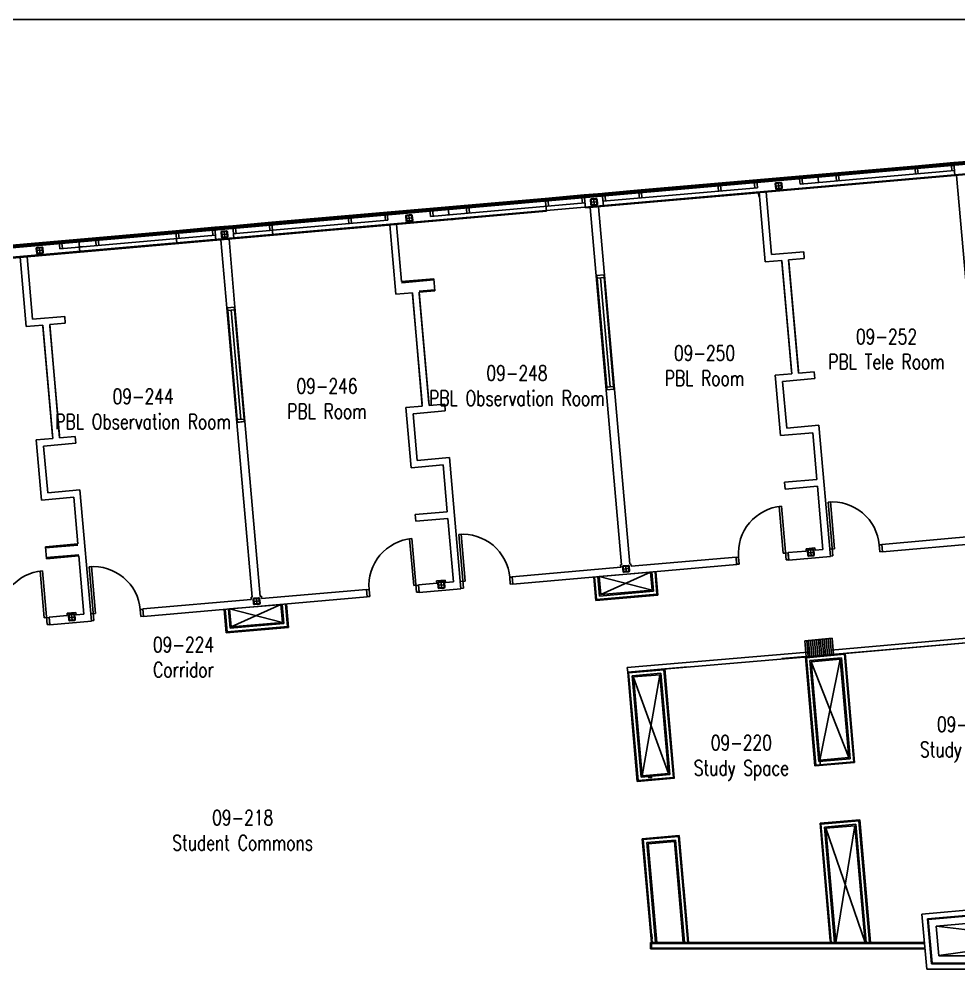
# Model space of a CAD drawing. Extents: x 11182 to 734459, y -1391328 to 152085.
# Drawn here: x 235009 to 253243, y -929075 to -910295 of the extents above; entities that cross this region are included whole.
import ezdxf
from ezdxf.enums import TextEntityAlignment as Align

# ---------------------------------------------------------------- set-up
doc = ezdxf.new("R2010")
doc.units = 0
doc.header["$LTSCALE"] = 500
doc.header["$MEASUREMENT"] = 0
doc.layers.add('0_Defpoints', color=106, linetype='CONTINUOUS', plot=False)
for name, color, linetype in [('0_room_data', 7, 'CONTINUOUS'), ('1_Wall_Exist', 251, 'CONTINUOUS'), ('3_Text', 7, 'CONTINUOUS')]:
    doc.layers.add(name, color=color, linetype=linetype)
doc.styles.add('1_200', font='simplex.shx', dxfattribs={"width": 0.75, "height": 460})

# ---------------------------------------------------------------- blocks, each defined once
blk = doc.blocks.new('room_data')
at = {"layer": '3_Text', "style": '1_200', "width": 0.75}
for tag, p in [('ROOMNUM', (0, 0)), ('ROOMUSE', (0, -575))]:
    blk.add_attdef(tag, text='', height=345, dxfattribs=at).set_placement(p, align=Align.MIDDLE_CENTER)

msp = doc.modelspace()

# ---------------------------------------------------------------- linework, layer by layer
at = {"layer": '0_Defpoints'}
msp.add_lwpolyline([(185465, -910295), (270490, -910295), (270490, -964525), (185465, -964525)], close=True, dxfattribs=at)
at = {"layer": '1_Wall_Exist'}
for p, q in [((260694, -912436), (228720, -915234)), ((260676, -912457), (228722, -915253)), ((260665, -912471), (228723, -915266)), ((258290, -912863), (230919, -915258)), ((245998, -913955), (258275, -912881)), ((253149, -913077), (252392, -913144)), ((253101, -913101), (253099, -913082)), ((253497, -913047), (253149, -913077)), ((253149, -913077), (253171, -913327)), ((253149, -913077), (253150, -913096)), ((252392, -913144), (247082, -913608)), ((253162, -913231), (250164, -913493)), ((252392, -913144), (252393, -913163)), ((252393, -913163), (252443, -913158)), ((252396, -913196), (252446, -913191)), ((252405, -913297), (252396, -913196)), ((252415, -913194), (252412, -913161)), ((252428, -913193), (252415, -913194)), ((252425, -913160), (252428, -913193)), ((252431, -913164), (253113, -913104)), ((252431, -913164), (252432, -913170)), ((252432, -913170), (253114, -913111)), ((252433, -913183), (253115, -913123)), ((252433, -913170), (252434, -913183)), ((252433, -913183), (252434, -913189)), ((252434, -913189), (253116, -913130)), ((252443, -913158), (252442, -913139)), ((252446, -913191), (252455, -913293)), ((253150, -913096), (253101, -913101)), ((253153, -913130), (253104, -913134)), ((253104, -913134), (253112, -913235)), ((253113, -913104), (253114, -913111)), ((253113, -913111), (253114, -913123)), ((253115, -913123), (253116, -913130)), ((253132, -913098), (253119, -913099)), ((253119, -913099), (253122, -913132)), ((253135, -913131), (253132, -913098)), ((249274, -913416), (249287, -913570)), ((249323, -913412), (249337, -913565)), ((249700, -913468), (249789, -913460)), ((250150, -913340), (250164, -913493)), ((250200, -913335), (250214, -913489)), ((250521, -913460), (250508, -913310)), ((250858, -913278), (250871, -913431)), ((250907, -913273), (250921, -913427)), ((253816, -920308), (253204, -913325)), ((249337, -913565), (246338, -913828)), ((246364, -913695), (247046, -913635)), ((246365, -913701), (247047, -913641)), ((246375, -913670), (247082, -913608)), ((247034, -913632), (247032, -913613)), ((247084, -913627), (247034, -913632)), ((247046, -913635), (247047, -913642)), ((247046, -913642), (247047, -913654)), ((247052, -913630), (247055, -913663)), ((247068, -913662), (247065, -913629)), ((247082, -913608), (247084, -913627)), ((248566, -913478), (248580, -913632)), ((248616, -913474), (248630, -913627)), ((249691, -913577), (249683, -913488)), ((249703, -913576), (249696, -913487)), ((249699, -913531), (249801, -913523)), ((249701, -913480), (249790, -913472)), ((249799, -913574), (249710, -913581)), ((249800, -913586), (249711, -913594)), ((249746, -913476), (249754, -913578)), ((249797, -913478), (249805, -913567)), ((249809, -913477), (249817, -913566)), ((245219, -913771), (239909, -914236)), ((245976, -913705), (245219, -913771)), ((245219, -913771), (245241, -914021)), ((245221, -913790), (245271, -913786)), ((245224, -913823), (245273, -913819)), ((245239, -913788), (245252, -913787)), ((245242, -913822), (245239, -913788)), ((245255, -913821), (245242, -913822)), ((245252, -913787), (245255, -913821)), ((245259, -913792), (245941, -913732)), ((245259, -913798), (245941, -913738)), ((245259, -913792), (245259, -913798)), ((245260, -913811), (245942, -913751)), ((245260, -913798), (245261, -913810)), ((245260, -913811), (245261, -913817)), ((245261, -913817), (245943, -913757)), ((245271, -913786), (245269, -913767)), ((245273, -913819), (245282, -913920)), ((245928, -913728), (245926, -913709)), ((245978, -913724), (245928, -913728)), ((245981, -913757), (245931, -913761)), ((245931, -913761), (245940, -913863)), ((245940, -913738), (245941, -913751)), ((245941, -913732), (245941, -913738)), ((245942, -913751), (245943, -913757)), ((245947, -913727), (245950, -913760)), ((245962, -913759), (245959, -913726)), ((246325, -913674), (245976, -913705)), ((245976, -913705), (245998, -913955)), ((246104, -913891), (246097, -913802)), ((246117, -913889), (246109, -913801)), ((246114, -913781), (246203, -913774)), ((246115, -913794), (246204, -913786)), ((246159, -913790), (246168, -913891)), ((246210, -913792), (246218, -913881)), ((246223, -913791), (246231, -913879)), ((246375, -913670), (246325, -913674)), ((246325, -913674), (246347, -913924)), ((246327, -913693), (246376, -913689)), ((246329, -913727), (246379, -913722)), ((246348, -913725), (246345, -913692)), ((246358, -913691), (246361, -913724)), ((246365, -913695), (246365, -913701)), ((246366, -913714), (247048, -913654)), ((246366, -913701), (246367, -913714)), ((246366, -913714), (246367, -913720)), ((246367, -913720), (247049, -913660)), ((246376, -913689), (246375, -913670)), ((246379, -913722), (246388, -913823)), ((247087, -913660), (247037, -913665)), ((247037, -913665), (247046, -913766)), ((247048, -913654), (247049, -913660)), ((247055, -913663), (247068, -913662)), ((247095, -913762), (247087, -913660)), ((247104, -913858), (249355, -913662)), ((249362, -913736), (249355, -913662)), ((249372, -913660), (249489, -915005)), ((249504, -913648), (249610, -914860)), ((231653, -915210), (245241, -914021)), ((242978, -913967), (242991, -914121)), ((245990, -913858), (242991, -914121)), ((243027, -913963), (243041, -914116)), ((245241, -914021), (243029, -914215)), ((243348, -914087), (243335, -913938)), ((243685, -913905), (243698, -914059)), ((243735, -913901), (243748, -914054)), ((246093, -913947), (246700, -920885)), ((246113, -913845), (246214, -913836)), ((246212, -913887), (246124, -913895)), ((246214, -913900), (246125, -913908)), ((246252, -913933), (246859, -920871)), ((239923, -914389), (242164, -914193)), ((241394, -914106), (241407, -914259)), ((241444, -914101), (241457, -914255)), ((242101, -914044), (242114, -914197)), ((242151, -914040), (242164, -914193)), ((242518, -914204), (242510, -914116)), ((242531, -914203), (242523, -914115)), ((242527, -914159), (242628, -914150)), ((242528, -914095), (242616, -914087)), ((242529, -914108), (242617, -914100)), ((242626, -914201), (242538, -914209)), ((242573, -914104), (242582, -914205)), ((242624, -914106), (242632, -914194)), ((242637, -914105), (242645, -914193)), ((243318, -914090), (243423, -914081)), ((243327, -914189), (243432, -914180)), ((238046, -914399), (232737, -914863)), ((238804, -914332), (238046, -914399)), ((238046, -914399), (238068, -914649)), ((238086, -914419), (238768, -914359)), ((238087, -914425), (238769, -914366)), ((238088, -914438), (238770, -914378)), ((238088, -914444), (238770, -914385)), ((238098, -914413), (238096, -914394)), ((238755, -914356), (238754, -914337)), ((238805, -914351), (238755, -914356)), ((238808, -914385), (238758, -914389)), ((238758, -914389), (238767, -914490)), ((238768, -914359), (238769, -914366)), ((238768, -914366), (238769, -914378)), ((238770, -914378), (238770, -914385)), ((238787, -914353), (238774, -914354)), ((238774, -914354), (238777, -914387)), ((238777, -914387), (238790, -914386)), ((238790, -914386), (238787, -914353)), ((239152, -914302), (238804, -914332)), ((238804, -914332), (238825, -914582)), ((239909, -914236), (239152, -914302)), ((239152, -914302), (239174, -914552)), ((239154, -914321), (239204, -914317)), ((239157, -914354), (239207, -914350)), ((239175, -914352), (239173, -914319)), ((239185, -914318), (239188, -914351)), ((239192, -914322), (239874, -914263)), ((239192, -914329), (239874, -914269)), ((239192, -914322), (239192, -914329)), ((239193, -914329), (239195, -914341)), ((239194, -914341), (239876, -914282)), ((239194, -914348), (239876, -914288)), ((239194, -914341), (239194, -914348)), ((239204, -914317), (239202, -914298)), ((239207, -914350), (239215, -914451)), ((239215, -914451), (239873, -914393)), ((239861, -914259), (239860, -914240)), ((239911, -914255), (239861, -914259)), ((239914, -914288), (239864, -914292)), ((239864, -914292), (239873, -914393)), ((239873, -914269), (239875, -914282)), ((239873, -914393), (239923, -914389)), ((239874, -914263), (239874, -914269)), ((239876, -914282), (239876, -914288)), ((239880, -914257), (239883, -914291)), ((239895, -914289), (239892, -914256)), ((239909, -914236), (239931, -914486)), ((242173, -914290), (239931, -914486)), ((242199, -914287), (242317, -915632)), ((242332, -914276), (242429, -915387)), ((242627, -914214), (242539, -914222)), ((238817, -914486), (235794, -914750)), ((236184, -914814), (236163, -914565)), ((236488, -914535), (236501, -914688)), ((236537, -914531), (236551, -914684)), ((238048, -914418), (238098, -914413)), ((238051, -914451), (238101, -914446)), ((238070, -914449), (238067, -914416)), ((238079, -914415), (238082, -914448)), ((238086, -914419), (238087, -914425)), ((238088, -914425), (238089, -914438)), ((238088, -914438), (238088, -914444)), ((238101, -914446), (238110, -914548)), ((238921, -914574), (239037, -915898)), ((238932, -914518), (238924, -914429)), ((238945, -914517), (238937, -914428)), ((238941, -914409), (239030, -914401)), ((238941, -914473), (239042, -914464)), ((238943, -914421), (239031, -914414)), ((239040, -914515), (238951, -914523)), ((239041, -914528), (238952, -914535)), ((238987, -914418), (238996, -914519)), ((239038, -914419), (239046, -914508)), ((239051, -914418), (239058, -914507)), ((239079, -914560), (239195, -915884)), ((239215, -914451), (239166, -914455)), ((235346, -914832), (235338, -914743)), ((235358, -914831), (235350, -914742)), ((235355, -914723), (235444, -914715)), ((235356, -914735), (235445, -914727)), ((235401, -914731), (235409, -914833)), ((235452, -914733), (235459, -914822)), ((235464, -914732), (235472, -914821)), ((235780, -914597), (235794, -914750)), ((235830, -914593), (235844, -914746)), ((235847, -914843), (238068, -914648)), ((236145, -914717), (236250, -914708)), ((235027, -914915), (235144, -916259)), ((235159, -914903), (235265, -916115)), ((235354, -914786), (235456, -914777)), ((235454, -914829), (235365, -914836)), ((235455, -914841), (235366, -914849)), ((250235, -914806), (249610, -914860)), ((250246, -914938), (249943, -914965)), ((250235, -914806), (250246, -914938)), ((249810, -914976), (249489, -915005)), ((250002, -917175), (249810, -914976)), ((249998, -917128), (249813, -915006)), ((250135, -917163), (249943, -914965)), ((250131, -917117), (249945, -914995)), ((243054, -915333), (242429, -915387)), ((243054, -915333), (243074, -915566)), ((246367, -915257), (246209, -915271)), ((246222, -915270), (246355, -915258)), ((246226, -915320), (246222, -915270)), ((246359, -915309), (246226, -915320)), ((246226, -915320), (246412, -917437)), ((246293, -915314), (246478, -917431)), ((246355, -915258), (246359, -915309)), ((246544, -917425), (246359, -915309)), ((243055, -915349), (242430, -915403)), ((243055, -915355), (242431, -915409)), ((242638, -915604), (242317, -915632)), ((242830, -917803), (242638, -915604)), ((242826, -917756), (242640, -915634)), ((243072, -915544), (242768, -915570)), ((243073, -915550), (242769, -915576)), ((243074, -915566), (242770, -915592)), ((242962, -917791), (242770, -915592)), ((242958, -917744), (242772, -915622)), ((239195, -915884), (239037, -915898)), ((239037, -915898), (239231, -918119)), ((239050, -915897), (239182, -915886)), ((239054, -915948), (239050, -915897)), ((239182, -915886), (239186, -915936)), ((239195, -915884), (239389, -918105)), ((235890, -916061), (235265, -916115)), ((235890, -916061), (235901, -916193)), ((239186, -915936), (239054, -915948)), ((239054, -915948), (239239, -918067)), ((239120, -915942), (239306, -918062)), ((239372, -918056), (239186, -915936)), ((235465, -916231), (235144, -916259)), ((235657, -918430), (235465, -916231)), ((235653, -918383), (235468, -916261)), ((235901, -916193), (235598, -916220)), ((235790, -918418), (235598, -916220)), ((235786, -918372), (235600, -916250)), ((249682, -917203), (250002, -917175)), ((249682, -917203), (249784, -918375)), ((250135, -917163), (250439, -917137)), ((250439, -917137), (250450, -917269)), ((249693, -917336), (249693, -917336)), ((249826, -917324), (250450, -917269)), ((249826, -917324), (249905, -918231)), ((246562, -917475), (246403, -917489)), ((246544, -917425), (246412, -917437)), ((246412, -917437), (246416, -917488)), ((246416, -917488), (246549, -917476)), ((246549, -917476), (246544, -917425)), ((242962, -917791), (243266, -917764)), ((243266, -917764), (243278, -917897)), ((242509, -917831), (242830, -917803)), ((242509, -917831), (242612, -919002)), ((242653, -917952), (243278, -917897)), ((242653, -917952), (242733, -918858)), ((239389, -918105), (239231, -918119)), ((239231, -918119), (239528, -921513)), ((239372, -918056), (239239, -918067)), ((239239, -918067), (239244, -918118)), ((239244, -918118), (239376, -918106)), ((239376, -918106), (239372, -918056)), ((239389, -918105), (239686, -921499)), ((249784, -918375), (250409, -918320)), ((249905, -918231), (250530, -918176)), ((250409, -918320), (250488, -919227)), ((250530, -918176), (250753, -920722)), ((235337, -918458), (235657, -918430)), ((235337, -918458), (235439, -919630)), ((235481, -918579), (236105, -918524)), ((235790, -918418), (236094, -918392)), ((236094, -918392), (236105, -918524)), ((235481, -918579), (235560, -919486)), ((242733, -918858), (243357, -918803)), ((243357, -918803), (243580, -921350)), ((242612, -919002), (243236, -918947)), ((243236, -918947), (243316, -919854)), ((250488, -919227), (249864, -919281)), ((249864, -919281), (249875, -919414)), ((235560, -919486), (236185, -919431)), ((236185, -919431), (236407, -921977)), ((250500, -919359), (249875, -919414)), ((250500, -919359), (250607, -920588)), ((235439, -919630), (236064, -919575)), ((236064, -919575), (236143, -920481)), ((249758, -919752), (249802, -919748)), ((249837, -920662), (249758, -919752)), ((249802, -919748), (249894, -920791)), ((250755, -919665), (250710, -919669)), ((250710, -919669), (250802, -920712)), ((250835, -920575), (250755, -919665)), ((243316, -919854), (242691, -919909)), ((242691, -919909), (242703, -920041)), ((243327, -919986), (242703, -920041)), ((243327, -919986), (243435, -921216)), ((242585, -920379), (242630, -920375)), ((242665, -921290), (242585, -920379)), ((242630, -920375), (242721, -921418)), ((243583, -920292), (243538, -920296)), ((243538, -920296), (243629, -921339)), ((243662, -921203), (243583, -920292)), ((251750, -920488), (253868, -920303)), ((251762, -920634), (256107, -920254)), ((236143, -920481), (235519, -920536)), ((235519, -920536), (235539, -920768)), ((236145, -920497), (235520, -920552)), ((236145, -920503), (235520, -920558)), ((250451, -920557), (250281, -920572)), ((250285, -920617), (250281, -920572)), ((250323, -920590), (250412, -920582)), ((250325, -920603), (250413, -920595)), ((250455, -920602), (250451, -920557)), ((250455, -920602), (250607, -920588)), ((250740, -920583), (250835, -920575)), ((250752, -920716), (250740, -920583)), ((251701, -920500), (251750, -920495)), ((251712, -920632), (251701, -920500)), ((251763, -920634), (251750, -920488)), ((251750, -920495), (251762, -920628)), ((236162, -920692), (235537, -920746)), ((236162, -920698), (235537, -920752)), ((236163, -920714), (235539, -920768)), ((236163, -920714), (236262, -921843)), ((246885, -920914), (248921, -920736)), ((248921, -920736), (248934, -920881)), ((248972, -920738), (248922, -920743)), ((248922, -920743), (248933, -920875)), ((248983, -920871), (248972, -920738)), ((249882, -920658), (249837, -920662)), ((249932, -920654), (249882, -920658)), ((249932, -920648), (250285, -920617)), ((249932, -920648), (249945, -920793)), ((249943, -920787), (249932, -920654)), ((250753, -920722), (249945, -920793)), ((250314, -920699), (250306, -920611)), ((250326, -920698), (250319, -920610)), ((250323, -920654), (250424, -920645)), ((250422, -920696), (250333, -920704)), ((250423, -920709), (250334, -920717)), ((250369, -920599), (250378, -920700)), ((250420, -920601), (250428, -920689)), ((250433, -920600), (250440, -920688)), ((250802, -920712), (250752, -920716)), ((251762, -920628), (251712, -920632)), ((236410, -920920), (236365, -920923)), ((236365, -920923), (236456, -921966)), ((236490, -921830), (236410, -920920)), ((244577, -921116), (246682, -920932)), ((244590, -921261), (248934, -920881)), ((246700, -920885), (246678, -920887)), ((246678, -920887), (246682, -920932)), ((246728, -921013), (246720, -920925)), ((246740, -921012), (246732, -920924)), ((246736, -920968), (246838, -920959)), ((246737, -920904), (246826, -920896)), ((246738, -920917), (246827, -920909)), ((246782, -920913), (246791, -921014)), ((246834, -920915), (246841, -921003)), ((246846, -920914), (246854, -921002)), ((246881, -920869), (246859, -920871)), ((246881, -920869), (246885, -920914)), ((248933, -920875), (248983, -920871)), ((249894, -920791), (249943, -920787)), ((235412, -921007), (235457, -921003)), ((235492, -921917), (235412, -921007)), ((235457, -921003), (235549, -922046)), ((244528, -921127), (244578, -921123)), ((244540, -921259), (244528, -921127)), ((244590, -921261), (244577, -921116)), ((244578, -921123), (244589, -921255)), ((246199, -921577), (246159, -921124)), ((246213, -921560), (246175, -921123)), ((246272, -921491), (246239, -921117)), ((246264, -921115), (247260, -921028)), ((246264, -921115), (247291, -921377)), ((246294, -921464), (246264, -921115)), ((246294, -921464), (246264, -921115)), ((246294, -921464), (247260, -921028)), ((246836, -921010), (246747, -921018)), ((246837, -921023), (246748, -921031)), ((247291, -921377), (247260, -921028)), ((247260, -921028), (247291, -921377)), ((247318, -921399), (247285, -921026)), ((247387, -921457), (247349, -921020)), ((247404, -921472), (247365, -921019)), ((242759, -921282), (242665, -921290)), ((242759, -921275), (242772, -921420)), ((242771, -921414), (242759, -921282)), ((242760, -921275), (243112, -921244)), ((243278, -921184), (243108, -921199)), ((243112, -921244), (243108, -921199)), ((243141, -921327), (243134, -921238)), ((243154, -921326), (243146, -921237)), ((243150, -921282), (243251, -921273)), ((243151, -921218), (243239, -921210)), ((243152, -921230), (243241, -921223)), ((243249, -921324), (243161, -921332)), ((243251, -921336), (243162, -921344)), ((243196, -921226), (243205, -921328)), ((243247, -921228), (243255, -921317)), ((243260, -921227), (243268, -921316)), ((243282, -921229), (243278, -921184)), ((243282, -921229), (243435, -921216)), ((243568, -921211), (243662, -921203)), ((243579, -921343), (243568, -921211)), ((243629, -921339), (243579, -921343)), ((244589, -921255), (244540, -921259)), ((241761, -921509), (237417, -921889)), ((239528, -921513), (239506, -921515)), ((239506, -921515), (239510, -921559)), ((239565, -921531), (239653, -921524)), ((239708, -921497), (239686, -921499)), ((239708, -921497), (239712, -921542)), ((239712, -921542), (241749, -921363)), ((241749, -921363), (241761, -921509)), ((241799, -921366), (241749, -921370)), ((241749, -921370), (241761, -921503)), ((241761, -921503), (241811, -921498)), ((241811, -921498), (241799, -921366)), ((242721, -921418), (242771, -921414)), ((243580, -921350), (242772, -921420)), ((246199, -921577), (247404, -921472)), ((246213, -921560), (247387, -921457)), ((246272, -921491), (247318, -921399)), ((246294, -921464), (247291, -921377)), ((237405, -921743), (239510, -921559)), ((239091, -921743), (240115, -921653)), ((239122, -922091), (240087, -921655)), ((239555, -921641), (239547, -921552)), ((239568, -921640), (239560, -921551)), ((239564, -921595), (239665, -921586)), ((239566, -921544), (239654, -921536)), ((239663, -921638), (239575, -921645)), ((239664, -921650), (239576, -921658)), ((239610, -921540), (239619, -921641)), ((239661, -921542), (239669, -921631)), ((239674, -921541), (239682, -921630)), ((240118, -922004), (240087, -921655)), ((240087, -921655), (240118, -922004)), ((240145, -922027), (240112, -921653)), ((240214, -922085), (240176, -921648)), ((240232, -922099), (240192, -921646)), ((235587, -921909), (235492, -921917)), ((235939, -921872), (235586, -921903)), ((235598, -922048), (235586, -921903)), ((235598, -922041), (235587, -921909)), ((236106, -921812), (235935, -921827)), ((235939, -921872), (235935, -921827)), ((235969, -921954), (235961, -921866)), ((235981, -921953), (235974, -921865)), ((235977, -921909), (236079, -921900)), ((235978, -921845), (236067, -921837)), ((235979, -921858), (236068, -921850)), ((236024, -921854), (236033, -921955)), ((236075, -921856), (236083, -921944)), ((236087, -921855), (236095, -921943)), ((236110, -921857), (236106, -921812)), ((236262, -921843), (236110, -921857)), ((236395, -921838), (236490, -921830)), ((236407, -921971), (236395, -921838)), ((237355, -921754), (237405, -921750)), ((237367, -921887), (237355, -921754)), ((237417, -921883), (237367, -921887)), ((237417, -921889), (237405, -921743)), ((237405, -921750), (237417, -921883)), ((239026, -922205), (238987, -921752)), ((239041, -922188), (239003, -921750)), ((239099, -922118), (239066, -921745)), ((239091, -921743), (240118, -922004)), ((239122, -922091), (239091, -921743)), ((239122, -922091), (239091, -921743)), ((235549, -922046), (235598, -922041)), ((235598, -922048), (236407, -921977)), ((236077, -921951), (235988, -921959)), ((236078, -921964), (235989, -921972)), ((236456, -921966), (236407, -921971)), ((239041, -922188), (240214, -922085)), ((239099, -922118), (240145, -922027)), ((239122, -922091), (240118, -922004)), ((239026, -922205), (240232, -922099)), ((250767, -922540), (255177, -922153)), ((255185, -922243), (250775, -922629)), ((255253, -922237), (250813, -922626)), ((250255, -922358), (250785, -922312)), ((250255, -922358), (250283, -922672)), ((250320, -922669), (250293, -922355)), ((250357, -922666), (250330, -922352)), ((250395, -922662), (250368, -922349)), ((250433, -922659), (250406, -922345)), ((250471, -922656), (250444, -922342)), ((250509, -922652), (250482, -922339)), ((250547, -922649), (250519, -922335)), ((250585, -922646), (250557, -922332)), ((250623, -922642), (250595, -922329)), ((250661, -922639), (250633, -922325)), ((250699, -922636), (250671, -922322)), ((250737, -922632), (250709, -922319)), ((250775, -922629), (250747, -922315)), ((250785, -922312), (250813, -922626)), ((246811, -922878), (250313, -922579)), ((250269, -922673), (251039, -922606)), ((250283, -922672), (250813, -922626)), ((250287, -922688), (251025, -922623)), ((250313, -922579), (250321, -922669)), ((250767, -922540), (250775, -922629)), ((251025, -922623), (251207, -924709)), ((251039, -922606), (251224, -924723)), ((250321, -922669), (246819, -922968)), ((250269, -922665), (249813, -922705)), ((250455, -924791), (250269, -922665)), ((250454, -924791), (250269, -922673)), ((250469, -924773), (250287, -922688)), ((250356, -922746), (250967, -922693)), ((250527, -924704), (250356, -922746)), ((250383, -922769), (250944, -922720)), ((250383, -922769), (251111, -924628)), ((250550, -924677), (250383, -922769)), ((250944, -922720), (250550, -924677)), ((250944, -922720), (251111, -924628)), ((250967, -922693), (251138, -924650)), ((246811, -922878), (246819, -922968)), ((246819, -922968), (247536, -922905)), ((246819, -922968), (247005, -925092)), ((246836, -922982), (247522, -922922)), ((246836, -922982), (247019, -925075)), ((246906, -923041), (247463, -922992)), ((246933, -923063), (247441, -923019)), ((247441, -923026), (247100, -924979)), ((247441, -923019), (247608, -924934)), ((247463, -922992), (247635, -924957)), ((247522, -922922), (247705, -925015)), ((247991, -922865), (247536, -922905)), ((247536, -922905), (247722, -925030)), ((247536, -922905), (247629, -923968)), ((246825, -923043), (246883, -923696)), ((246906, -923041), (247077, -925006)), ((246933, -923063), (247100, -924979)), ((247608, -924934), (246933, -923071)), ((247629, -923968), (247722, -925031)), ((251224, -924723), (250453, -924791)), ((251224, -924723), (250455, -924791)), ((251207, -924709), (250469, -924773)), ((251138, -924650), (250527, -924704)), ((251111, -924628), (250550, -924677)), ((250550, -924677), (250559, -924781)), ((247005, -925092), (247722, -925030)), ((247705, -925015), (247019, -925075)), ((247635, -924957), (247077, -925006)), ((247608, -924934), (247100, -924979)), ((247293, -925015), (247218, -925022)), ((251322, -925837), (250552, -925904)), ((251307, -925854), (250569, -925919)), ((251514, -928219), (251307, -925854)), ((251530, -928219), (251322, -925837)), ((250552, -925904), (250754, -928219)), ((250569, -925919), (250770, -928219)), ((251249, -925923), (250639, -925977)), ((250639, -925977), (250835, -928219)), ((251226, -925950), (250666, -925999)), ((250666, -925999), (251425, -928219)), ((250666, -925999), (250860, -928219)), ((251226, -925950), (250860, -928219)), ((251425, -928219), (251226, -925950)), ((251450, -928219), (251249, -925923)), ((247102, -926206), (247819, -926143)), ((247278, -928219), (247102, -926206)), ((247805, -926160), (247120, -926220)), ((247294, -928219), (247120, -926220)), ((247747, -926230), (247189, -926279)), ((247921, -928219), (247747, -926230)), ((247985, -928219), (247805, -926160)), ((248001, -928219), (247819, -926143)), ((250751, -928179), (250565, -926053)), ((247359, -928219), (247189, -926279)), ((247195, -926353), (247357, -928197)), ((247724, -926257), (247216, -926301)), ((247384, -928219), (247216, -926301)), ((247896, -928219), (247724, -926257)), ((247908, -927156), (248001, -928219)), ((255347, -927421), (252529, -927668)), ((255256, -927530), (252637, -927759)), ((252622, -928734), (252529, -927668)), ((255241, -927547), (252654, -927773)), ((252806, -927901), (255114, -927699)), ((252713, -928634), (252637, -927759)), ((252728, -928618), (252654, -927773)), ((252806, -927901), (257339, -928434)), ((252856, -928478), (252806, -927901)), ((257339, -927857), (252855, -928468)), ((247292, -928144), (247284, -928053)), ((247264, -928219), (252577, -928219)), ((247264, -928219), (247264, -928341)), ((247280, -928235), (252578, -928235)), ((247280, -928235), (247280, -928325)), ((247264, -928341), (252587, -928341)), ((247280, -928325), (252586, -928325)), ((255730, -928478), (252856, -928478)), ((255752, -928634), (252713, -928634)), ((255752, -928618), (252728, -928618)), ((255753, -928734), (252622, -928734))]:
    msp.add_line(p, q, dxfattribs=at)
for centre, radius, start, end in [((249790, -913479), 19.1, 5, 95), ((249702, -913487), 19.1, 95, 185), ((249710, -913575), 19.1, 185, 275), ((249702, -913487), 6.35, 95, 185), ((249710, -913575), 6.35, 185, 275), ((249790, -913479), 6.35, 5, 95), ((249798, -913567), 6.35, 275, 5), ((249798, -913567), 19.1, 275, 5), ((246116, -913800), 19.1, 95, 185), ((246116, -913800), 6.35, 95, 185), ((246204, -913793), 19.1, 5, 95), ((246204, -913793), 6.35, 5, 95), ((246123, -913889), 19.1, 185, 275), ((246123, -913889), 6.35, 185, 275), ((246212, -913881), 6.35, 275, 5), ((246212, -913881), 19.1, 275, 5), ((242529, -914114), 19.1, 95, 185), ((242537, -914203), 19.1, 185, 275), ((242529, -914114), 6.35, 95, 185), ((242537, -914203), 6.35, 185, 275), ((242618, -914106), 19.1, 5, 95), ((242618, -914106), 6.35, 5, 95), ((242626, -914195), 6.35, 275, 5), ((242626, -914195), 19.1, 275, 5), ((238943, -914428), 19.1, 95, 185), ((238951, -914516), 19.1, 185, 275), ((238943, -914428), 6.35, 95, 185), ((238951, -914516), 6.35, 185, 275), ((239032, -914420), 19.1, 5, 95), ((239032, -914420), 6.35, 5, 95), ((239039, -914509), 6.35, 275, 5), ((239039, -914509), 19.1, 275, 5), ((235357, -914742), 19.1, 95, 185), ((235357, -914742), 6.35, 95, 185), ((235445, -914734), 19.1, 5, 95), ((235445, -914734), 6.35, 5, 95), ((235365, -914830), 19.1, 185, 275), ((235365, -914830), 6.35, 185, 275), ((235453, -914822), 6.35, 275, 5), ((235453, -914822), 19.1, 275, 5), ((249882, -920658), 914, 95, 185.0076), ((250790, -920579), 914, 4.9924, 95), ((242710, -921286), 914, 95, 185.0076), ((243618, -921207), 914, 4.9924, 95), ((250325, -920609), 19.1, 95, 185), ((250414, -920601), 19.1, 5, 95), ((250414, -920601), 6.35, 5, 95), ((250333, -920698), 19.1, 185, 275), ((250325, -920609), 6.35, 95, 185), ((250333, -920698), 6.35, 185, 275), ((250421, -920690), 6.35, 275, 5), ((250421, -920690), 19.1, 275, 5), ((236445, -921834), 914, 4.9924, 95), ((246739, -920923), 19.1, 95, 185), ((246739, -920923), 6.35, 95, 185), ((246827, -920915), 19.1, 5, 95), ((246827, -920915), 6.35, 5, 95), ((235537, -921913), 914, 95, 185.0076), ((246747, -921012), 19.1, 185, 275), ((246747, -921012), 6.35, 185, 275), ((246835, -921004), 6.35, 275, 5), ((246835, -921004), 19.1, 275, 5), ((243153, -921237), 19.1, 95, 185), ((243160, -921325), 19.1, 185, 275), ((243153, -921237), 6.35, 95, 185), ((243160, -921325), 6.35, 185, 275), ((243241, -921229), 19.1, 5, 95), ((243241, -921229), 6.35, 5, 95), ((243249, -921318), 6.35, 275, 5), ((243249, -921318), 19.1, 275, 5), ((239566, -921550), 19.1, 95, 185), ((239655, -921543), 19.1, 5, 95), ((239574, -921639), 19.1, 185, 275), ((239566, -921550), 6.35, 95, 185), ((239574, -921639), 6.35, 185, 275), ((239655, -921543), 6.35, 5, 95), ((239663, -921631), 6.35, 275, 5), ((239663, -921631), 19.1, 275, 5), ((235980, -921864), 19.1, 95, 185), ((235980, -921864), 6.35, 95, 185), ((236068, -921856), 19.1, 5, 95), ((236068, -921856), 6.35, 5, 95), ((235988, -921953), 19.1, 185, 275), ((235988, -921953), 6.35, 185, 275), ((236076, -921945), 6.35, 275, 5), ((236076, -921945), 19.1, 275, 5)]:
    msp.add_arc(centre, radius, start, end, dxfattribs=at)

# ---------------------------------------------------------------- block references
at = {"layer": '0_room_data', "xscale": 0.8491958973582572, "yscale": 0.8491958973582572, "zscale": 0.8491958973582572}
for p, values in [((251843, -916454), {'ROOMNUM': '09-252', 'ROOMUSE': 'PBL Tele Room'}), ((248310, -916774), {'ROOMNUM': '09-250', 'ROOMUSE': 'PBL Room'}), ((244669, -917162), {'ROOMNUM': '09-248', 'ROOMUSE': 'PBL Observation Room'}), ((240981, -917415), {'ROOMNUM': '09-246', 'ROOMUSE': 'PBL Room'}), ((237413, -917616), {'ROOMNUM': '09-244', 'ROOMUSE': 'PBL Observation Room'}), ((238196, -922434), {'ROOMNUM': '09-224', 'ROOMUSE': 'Corridor'}), ((253415, -923982), {'ROOMNUM': '09-222', 'ROOMUSE': 'Study Space'}), ((249025, -924339), {'ROOMNUM': '09-220', 'ROOMUSE': 'Study Space'}), ((239344, -925794), {'ROOMNUM': '09-218', 'ROOMUSE': 'Student Commons'})]:
    msp.add_blockref('room_data', p, dxfattribs=at).add_auto_attribs(values)

doc.saveas('drawing.dxf')
